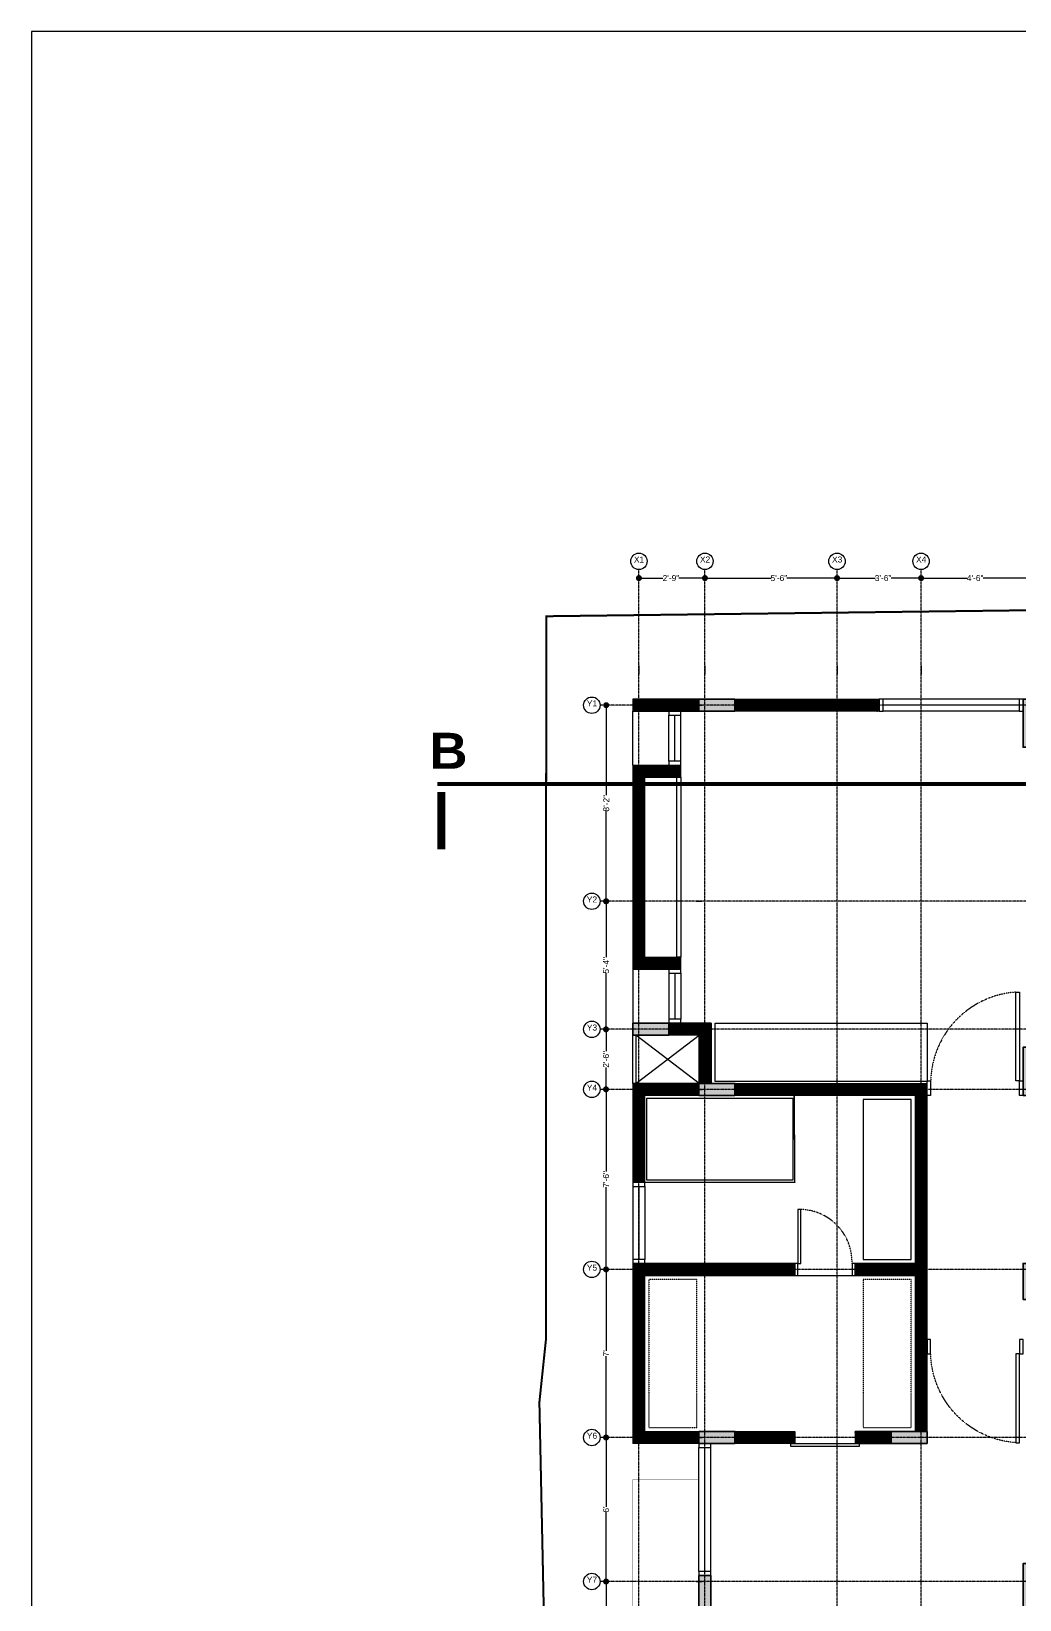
# Model space of a CAD drawing. Header units: inches. Extents: x -8790 to -5834, y -1746 to 1584.
# Drawn here: x -8790 to -8296, y 801 to 1584 of the extents above; entities that cross this region are included whole.
import ezdxf

# ---------------------------------------------------------------- set-up
doc = ezdxf.new("R2010")
doc.units = ezdxf.units.IN
doc.header["$MEASUREMENT"] = 0
doc.header["$PDMODE"] = 34
for name, pattern in [('CENTERX2', [4, 2.5, -0.5, 0.5, -0.5]), ('DASHED2', [0.375, 0.25, -0.125]), ('Z-1000$0$ACAD_ISO04W100', [30, 24, -3, 0, -3]), ('Z-1001$0$CENTERX2', [4, 2.5, -0.5, 0.5, -0.5])]:
    doc.linetypes.add(name, pattern=pattern)
for name, color, linetype in [('A-TXT-MISC', 11, 'Continuous'), ('P-HATCH', 251, 'Continuous'), ('P-RCC5-SLAB', 12, 'Continuous'), ('P-XREF', 7, 'Continuous'), ('Z-1000$0$P-STAIRS', 13, 'Continuous'), ('Z-1000$0$Z-OPTIMISED BOUNDARY', 1, 'Z-1000$0$ACAD_ISO04W100'), ('Z-1001$0$A-MISC', 9, 'Continuous'), ('Z-1001$0$B-RCC-COLUMN', 12, 'Continuous'), ('Z-1001$0$Z-CLINE', 34, 'Z-1001$0$CENTERX2'), ('Z-1001$0$Z-CLINE-DIM', 47, 'Continuous'), ('Z-1001$0$Z-CLINE-DIM @ 48', 47, 'Continuous'), ('Z-1001$0$Z-CLINE-TXT', 3, 'Continuous')]:
    doc.layers.add(name, color=color, linetype=linetype)
doc.layers.add('Z-1001$0$B-MASONRYFILL', color=7, linetype='Continuous', true_color=0x969696)
doc.styles.get("Standard").update_dxf_attribs({"font": 'GOTHIC.TTF'})
doc.styles.add('Z-1001$0$Annotative', font='arial.ttf')
doc.styles.add('Z-1001$0$Standard', font='arial.ttf')
doc.dimstyles.new('Z-1001$0$P-DW', dxfattribs={"dimtxt": 0.0625, "dimasz": 0.0625, "dimexe": 1, "dimexo": 1, "dimgap": 0, "dimtad": 0, "dimdec": 3, "dimzin": 0, "dimdsep": 46, "dimlunit": 4, "dimtxsty": 'Z-1001$0$Annotative', "dimblk": 'Z-1001$0$_Dot', "dimcen": 0, "dimdle": 2, "dimclrt": 256, "dimadec": 0, "dimazin": 0, "dimtfac": 0.75, "dimtdec": 3, "dimtmove": 0, "dimatfit": 3, "dimldrblk": 'Z-1001$0$_Dot', "dimfxl": 1, "dimtolj": 1, "dimtzin": 0, "dimarcsym": 0})
pattern_1 = [(45, (-2e-13, 408.086628), (0.0168379802, 0.0617392608), [0.079375, -0.015875, 0, -0.015875])]
pattern_2 = [(45, (22, 408.086628), (0.0168379802, 0.0617392608), [0.079375, -0.015875, 0, -0.015875])]
pattern_3 = [(45, (162, 408.086628), (0.0168379802, 0.0617392608), [0.079375, -0.015875, 0, -0.015875])]
pattern_4 = [(45, (184, 408.086628), (0.0168379802, 0.0617392608), [0.079375, -0.015875, 0, -0.015875])]
pattern_5 = [(45, (7e-13, 0.086628), (0.0168379802, 0.0617392608), [0.079375, -0.015875, 0, -0.015875])]
pattern_6 = [(45, (22, 0.086628), (0.0168379802, 0.0617392608), [0.079375, -0.015875, 0, -0.015875])]
pattern_7 = [(45, (162, 0.086628), (0.0168379802, 0.0617392608), [0.079375, -0.015875, 0, -0.015875])]
pattern_8 = [(45, (184, 0.086628), (0.0168379802, 0.0617392608), [0.079375, -0.015875, 0, -0.015875])]
pattern_9 = [(45, (-2e-13, -0.913372), (0.0168379802, 0.0617392608), [0.079375, -0.015875, 0, -0.015875])]
pattern_10 = [(45, (-8549.88956, 428.51756), (-0.26516504, 0.26516504), []), (45, (-8549.7128, 428.51756), (-0.26516504, 0.26516504), [])]

# ---------------------------------------------------------------- blocks, each defined once
blk = doc.blocks.new('Z-1000')
at = {"layer": 'Z-1000$0$P-STAIRS'}
blk.add_lwpolyline([(1005.41, 124.1), (2423.14, 124.1), (2423.14, 1438.87), (1005.41, 1438.87)], close=True, dxfattribs=at)
at = {"layer": 'Z-1000$0$Z-OPTIMISED BOUNDARY', "color": 1, "lineweight": -3, "ltscale": 0.01, "true_color": 0xef0b0b, "const_width": 1}
blk.add_lwpolyline([(1262.66, 1146.54), (1262.61, 785.71), (1259.26, 753.69), (1261.69, 638.61), (1245.21, 283.04), (1903.98, 283.04), (1896.72, 1002.04), (2138.66, 1003.89), (2140.6, 1157.45), (1262.66, 1146.54)], dxfattribs=at)
blk = doc.blocks.new('Z-1001$0$_Dot')
at = {"color": 0, "linetype": 'ByBlock', "lineweight": -2}
blk.add_line((-0.5, 0), (-1, 0), dxfattribs=at)
at = {"color": 0, "linetype": 'ByBlock', "const_width": 0.5}
blk.add_lwpolyline([(-0.25, 0, 1), (0.25, 0, 1)], format="xyb", close=True, dxfattribs=at)
blk = doc.blocks.new('*D40')
at = {"layer": 'Defpoints', "color": 0, "lineweight": -3, "transparency": 16777216}
for p in [(1101.43, 1169.91), (1155.43, 1169.91), (1155.43, 1165.61)]:
    blk.add_point(p, dxfattribs=at)
at = {"layer": 'Z-1001$0$Z-CLINE-DIM', "color": 0, "lineweight": -2, "transparency": 16777216}
for p, q in [((1104.43, 1165.61), (1124.38, 1165.61)), ((1152.43, 1165.61), (1132.47, 1165.61)), ((1101.43, 1121.91), (1101.43, 1117.61)), ((1155.43, 1121.91), (1155.43, 1117.61))]:
    blk.add_line(p, q, dxfattribs=at)
at = {"layer": 'Z-1001$0$Z-CLINE-DIM', "color": 0, "lineweight": -2, "transparency": 16777216, "xscale": 3, "yscale": 3, "zscale": 3, "rotation": 180}
blk.add_blockref('Z-1001$0$_Dot', (1101.43, 1165.61), dxfattribs=at)
at = {"layer": 'Z-1001$0$Z-CLINE-DIM', "color": 0, "lineweight": -2, "transparency": 16777216, "xscale": 3, "yscale": 3, "zscale": 3}
blk.add_blockref('Z-1001$0$_Dot', (1155.43, 1165.61), dxfattribs=at)
at = {"layer": 'Z-1001$0$Z-CLINE-DIM', "transparency": 16777216, "insert": (1128.43, 1165.61), "char_height": 3, "attachment_point": 5, "style": 'Z-1001$0$Annotative'}
blk.add_mtext('\\A1;4\'-6"', dxfattribs=at)
blk = doc.blocks.new('*D41')
at = {"layer": 'Defpoints', "color": 0, "lineweight": -3, "transparency": 16777216}
for p in [(993.43, 1169.91), (1059.43, 1169.91), (1059.43, 1165.61)]:
    blk.add_point(p, dxfattribs=at)
at = {"layer": 'Z-1001$0$Z-CLINE-DIM', "color": 0, "lineweight": -2, "transparency": 16777216}
for p, q in [((996.43, 1165.61), (1026.39, 1165.61)), ((1056.43, 1165.61), (1034.36, 1165.61)), ((993.43, 1121.91), (993.43, 1117.61)), ((1059.43, 1121.91), (1059.43, 1117.61))]:
    blk.add_line(p, q, dxfattribs=at)
at = {"layer": 'Z-1001$0$Z-CLINE-DIM', "color": 0, "lineweight": -2, "transparency": 16777216, "xscale": 3, "yscale": 3, "zscale": 3, "rotation": 180}
blk.add_blockref('Z-1001$0$_Dot', (993.43, 1165.61), dxfattribs=at)
at = {"layer": 'Z-1001$0$Z-CLINE-DIM', "color": 0, "lineweight": -2, "transparency": 16777216, "xscale": 3, "yscale": 3, "zscale": 3}
blk.add_blockref('Z-1001$0$_Dot', (1059.43, 1165.61), dxfattribs=at)
at = {"layer": 'Z-1001$0$Z-CLINE-DIM', "transparency": 16777216, "insert": (1030.38, 1165.61), "char_height": 3, "attachment_point": 5, "style": 'Z-1001$0$Annotative'}
blk.add_mtext('\\A1;5\'-6"', dxfattribs=at)
blk = doc.blocks.new('*D42')
at = {"layer": 'Defpoints', "color": 0, "lineweight": -3, "transparency": 16777216}
for p in [(960.43, 1169.91), (993.43, 1169.91), (993.43, 1165.61)]:
    blk.add_point(p, dxfattribs=at)
at = {"layer": 'Z-1001$0$Z-CLINE-DIM', "color": 0, "lineweight": -2, "transparency": 16777216}
for p, q in [((963.43, 1165.61), (972.41, 1165.61)), ((990.43, 1165.61), (980.43, 1165.61)), ((960.43, 1121.91), (960.43, 1117.61)), ((993.43, 1121.91), (993.43, 1117.61))]:
    blk.add_line(p, q, dxfattribs=at)
at = {"layer": 'Z-1001$0$Z-CLINE-DIM', "color": 0, "lineweight": -2, "transparency": 16777216, "xscale": 3, "yscale": 3, "zscale": 3, "rotation": 180}
blk.add_blockref('Z-1001$0$_Dot', (960.43, 1165.61), dxfattribs=at)
at = {"layer": 'Z-1001$0$Z-CLINE-DIM', "color": 0, "lineweight": -2, "transparency": 16777216, "xscale": 3, "yscale": 3, "zscale": 3}
blk.add_blockref('Z-1001$0$_Dot', (993.43, 1165.61), dxfattribs=at)
at = {"layer": 'Z-1001$0$Z-CLINE-DIM', "transparency": 16777216, "insert": (976.42, 1165.61), "char_height": 3, "attachment_point": 5, "style": 'Z-1001$0$Annotative'}
blk.add_mtext('\\A1;2\'-9"', dxfattribs=at)
blk = doc.blocks.new('*D45')
at = {"layer": 'Defpoints', "color": 0, "lineweight": -3, "transparency": 16777216}
for p in [(941, 1102.08), (941, 1004.08), (944.09, 1004.08)]:
    blk.add_point(p, dxfattribs=at)
at = {"layer": 'Z-1001$0$Z-CLINE-DIM', "color": 0, "lineweight": -2, "transparency": 16777216}
for p, q in [((944.09, 1099.08), (944.09, 1057.07)), ((989, 1102.08), (992.09, 1102.08)), ((944.09, 1007.08), (944.09, 1049.09)), ((989, 1004.08), (992.09, 1004.08))]:
    blk.add_line(p, q, dxfattribs=at)
at = {"layer": 'Z-1001$0$Z-CLINE-DIM', "color": 0, "lineweight": -2, "transparency": 16777216, "xscale": 3, "yscale": 3, "zscale": 3}
for p, rotation in [((944.09, 1102.08), 90), ((944.09, 1004.08), 270)]:
    blk.add_blockref('Z-1001$0$_Dot', p, dxfattribs=dict(at, rotation=rotation))
at = {"layer": 'Z-1001$0$Z-CLINE-DIM', "transparency": 16777216, "insert": (944.09, 1053.08), "char_height": 3, "attachment_point": 5, "rotation": 90, "style": 'Z-1001$0$Annotative'}
blk.add_mtext('\\A1;8\'-2"', dxfattribs=at)
blk = doc.blocks.new('*D46')
at = {"layer": 'Defpoints', "color": 0, "lineweight": -3, "transparency": 16777216}
for p in [(941, 1004.08), (941, 940.08), (944, 940.08)]:
    blk.add_point(p, dxfattribs=at)
at = {"layer": 'Z-1001$0$Z-CLINE-DIM', "color": 0, "lineweight": -2, "transparency": 16777216}
for p, q in [((989, 1004.08), (992, 1004.08)), ((944, 1001.08), (944, 976.07)), ((944, 943.08), (944, 968.1)), ((989, 940.08), (992, 940.08))]:
    blk.add_line(p, q, dxfattribs=at)
at = {"layer": 'Z-1001$0$Z-CLINE-DIM', "color": 0, "lineweight": -2, "transparency": 16777216, "xscale": 3, "yscale": 3, "zscale": 3}
for p, rotation in [((944, 1004.08), 90), ((944, 940.08), 270)]:
    blk.add_blockref('Z-1001$0$_Dot', p, dxfattribs=dict(at, rotation=rotation))
at = {"layer": 'Z-1001$0$Z-CLINE-DIM', "transparency": 16777216, "insert": (944, 972.08), "char_height": 3, "attachment_point": 5, "rotation": 90, "style": 'Z-1001$0$Annotative'}
blk.add_mtext('\\A1;5\'-4"', dxfattribs=at)
blk = doc.blocks.new('*D47')
at = {"layer": 'Defpoints', "color": 0, "lineweight": -3, "transparency": 16777216}
for p in [(940.99, 940.08), (941, 910.08), (943.99, 910.08)]:
    blk.add_point(p, dxfattribs=at)
at = {"layer": 'Z-1001$0$Z-CLINE-DIM', "color": 0, "lineweight": -2, "transparency": 16777216}
for p, q in [((943.99, 937.08), (943.99, 929.09)), ((988.99, 940.08), (991.99, 940.08)), ((943.99, 913.08), (943.99, 921.07)), ((989, 910.08), (991.99, 910.08))]:
    blk.add_line(p, q, dxfattribs=at)
at = {"layer": 'Z-1001$0$Z-CLINE-DIM', "color": 0, "lineweight": -2, "transparency": 16777216, "xscale": 3, "yscale": 3, "zscale": 3}
for p, rotation in [((943.99, 940.08), 90), ((943.99, 910.08), 270)]:
    blk.add_blockref('Z-1001$0$_Dot', p, dxfattribs=dict(at, rotation=rotation))
at = {"layer": 'Z-1001$0$Z-CLINE-DIM', "transparency": 16777216, "insert": (943.99, 925.08), "char_height": 3, "attachment_point": 5, "rotation": 90, "style": 'Z-1001$0$Annotative'}
blk.add_mtext('\\A1;2\'-6"', dxfattribs=at)
blk = doc.blocks.new('*D48')
at = {"layer": 'Defpoints', "color": 0, "lineweight": -3, "transparency": 16777216}
for p in [(941, 910.08), (941, 820.08), (944, 820.08)]:
    blk.add_point(p, dxfattribs=at)
at = {"layer": 'Z-1001$0$Z-CLINE-DIM', "color": 0, "lineweight": -2, "transparency": 16777216}
for p, q in [((989, 910.08), (992, 910.08)), ((944, 907.08), (944, 869.06)), ((944, 823.08), (944, 861.11)), ((989, 820.08), (992, 820.08))]:
    blk.add_line(p, q, dxfattribs=at)
at = {"layer": 'Z-1001$0$Z-CLINE-DIM', "color": 0, "lineweight": -2, "transparency": 16777216, "xscale": 3, "yscale": 3, "zscale": 3}
for p, rotation in [((944, 910.08), 90), ((944, 820.08), 270)]:
    blk.add_blockref('Z-1001$0$_Dot', p, dxfattribs=dict(at, rotation=rotation))
at = {"layer": 'Z-1001$0$Z-CLINE-DIM', "transparency": 16777216, "insert": (944, 865.08), "char_height": 3, "attachment_point": 5, "rotation": 90, "style": 'Z-1001$0$Annotative'}
blk.add_mtext('\\A1;7\'-6"', dxfattribs=at)
blk = doc.blocks.new('*D49')
at = {"layer": 'Defpoints', "color": 0, "lineweight": -3, "transparency": 16777216}
for p in [(941, 820.08), (941, 736.08), (944, 736.08)]:
    blk.add_point(p, dxfattribs=at)
at = {"layer": 'Z-1001$0$Z-CLINE-DIM', "color": 0, "lineweight": -2, "transparency": 16777216}
for p, q in [((944, 817.08), (944, 779.45)), ((989, 820.08), (992, 820.08)), ((944, 739.08), (944, 776.71)), ((989, 736.08), (992, 736.08))]:
    blk.add_line(p, q, dxfattribs=at)
at = {"layer": 'Z-1001$0$Z-CLINE-DIM', "color": 0, "lineweight": -2, "transparency": 16777216, "xscale": 3, "yscale": 3, "zscale": 3}
for p, rotation in [((944, 820.08), 90), ((944, 736.08), 270)]:
    blk.add_blockref('Z-1001$0$_Dot', p, dxfattribs=dict(at, rotation=rotation))
at = {"layer": 'Z-1001$0$Z-CLINE-DIM', "transparency": 16777216, "insert": (944, 778.08), "char_height": 3, "attachment_point": 5, "rotation": 90, "style": 'Z-1001$0$Annotative'}
blk.add_mtext("\\A1;7'", dxfattribs=at)
blk = doc.blocks.new('Z-1001$0$columns')
at = {"layer": 'Z-1001$0$A-MISC', "true_color": 0x794715}
h = blk.add_hatch(dxfattribs=at)
h.set_pattern_fill('ANSI36', color=36, scale=0.01)
h.set_pattern_definition(pattern_1)
h.paths.add_polyline_path([(645.59, 793.07), (645.59, 799.07), (635.59, 799.07), (635.59, 793.07), (636.09, 793.07), (636.09, 798.57), (645.09, 798.57), (645.09, 793.07)])
h = blk.add_hatch(dxfattribs=at)
h.set_pattern_fill('ANSI36', color=36, scale=0.01)
h.set_pattern_definition(pattern_2)
h.paths.add_polyline_path([(667.59, 793.07), (667.59, 799.07), (657.59, 799.07), (657.59, 793.07), (658.09, 793.07), (658.09, 798.57), (667.09, 798.57), (667.09, 793.07)])
h = blk.add_hatch(dxfattribs=at)
h.set_pattern_fill('ANSI36', color=36, scale=0.01)
h.set_pattern_definition(pattern_3)
h.paths.add_polyline_path([(807.59, 793.07), (807.59, 799.07), (797.59, 799.07), (797.59, 793.07), (798.09, 793.07), (798.09, 798.57), (807.09, 798.57), (807.09, 793.07)])
h = blk.add_hatch(dxfattribs=at)
h.set_pattern_fill('ANSI36', color=36, scale=0.01)
h.set_pattern_definition(pattern_4)
h.paths.add_polyline_path([(829.59, 793.07), (829.59, 799.07), (819.59, 799.07), (819.59, 793.07), (820.09, 793.07), (820.09, 798.57), (829.09, 798.57), (829.09, 793.07)])
h = blk.add_hatch(dxfattribs=at)
h.set_pattern_fill('ANSI36', color=36, scale=0.01)
h.set_pattern_definition(pattern_1)
h.paths.add_polyline_path([(645.59, 789.07), (645.59, 783.07), (635.59, 783.07), (635.59, 789.07), (636.09, 789.07), (636.09, 783.57), (645.09, 783.57), (645.09, 789.07)])
h = blk.add_hatch(dxfattribs=at)
h.set_pattern_fill('ANSI36', color=36, scale=0.01)
h.set_pattern_definition(pattern_2)
h.paths.add_polyline_path([(667.59, 789.07), (667.59, 783.07), (657.59, 783.07), (657.59, 789.07), (658.09, 789.07), (658.09, 783.57), (667.09, 783.57), (667.09, 789.07)])
h = blk.add_hatch(dxfattribs=at)
h.set_pattern_fill('ANSI36', color=36, scale=0.01)
h.set_pattern_definition(pattern_3)
h.paths.add_polyline_path([(807.59, 789.07), (807.59, 783.07), (797.59, 783.07), (797.59, 789.07), (798.09, 789.07), (798.09, 783.57), (807.09, 783.57), (807.09, 789.07)])
h = blk.add_hatch(dxfattribs=at)
h.set_pattern_fill('ANSI36', color=36, scale=0.01)
h.set_pattern_definition(pattern_4)
h.paths.add_polyline_path([(829.59, 789.07), (829.59, 783.07), (819.59, 783.07), (819.59, 789.07), (820.09, 789.07), (820.09, 783.57), (829.09, 783.57), (829.09, 789.07)])
h = blk.add_hatch(dxfattribs=at)
h.set_pattern_fill('ANSI36', color=36, scale=0.01)
h.set_pattern_definition(pattern_5)
h.paths.add_polyline_path([(645.59, 385.07), (645.59, 391.07), (635.59, 391.07), (635.59, 385.07), (636.09, 385.07), (636.09, 390.57), (645.09, 390.57), (645.09, 385.07)])
h = blk.add_hatch(dxfattribs=at)
h.set_pattern_fill('ANSI36', color=36, scale=0.01)
h.set_pattern_definition(pattern_6)
h.paths.add_polyline_path([(667.59, 385.07), (667.59, 391.07), (657.59, 391.07), (657.59, 385.07), (658.09, 385.07), (658.09, 390.57), (667.09, 390.57), (667.09, 385.07)])
h = blk.add_hatch(dxfattribs=at)
h.set_pattern_fill('ANSI36', color=36, scale=0.01)
h.set_pattern_definition(pattern_7)
h.paths.add_polyline_path([(807.59, 385.07), (807.59, 391.07), (797.59, 391.07), (797.59, 385.07), (798.09, 385.07), (798.09, 390.57), (807.09, 390.57), (807.09, 385.07)])
h = blk.add_hatch(dxfattribs=at)
h.set_pattern_fill('ANSI36', color=36, scale=0.01)
h.set_pattern_definition(pattern_8)
h.paths.add_polyline_path([(829.59, 385.07), (829.59, 391.07), (819.59, 391.07), (819.59, 385.07), (820.09, 385.07), (820.09, 390.57), (829.09, 390.57), (829.09, 385.07)])
h = blk.add_hatch(dxfattribs=at)
h.set_pattern_fill('ANSI36', color=36, scale=0.01)
h.set_pattern_definition(pattern_5)
h.paths.add_polyline_path([(645.59, 381.07), (645.59, 375.07), (635.59, 375.07), (635.59, 381.07), (636.09, 381.07), (636.09, 375.57), (645.09, 375.57), (645.09, 381.07)])
h = blk.add_hatch(dxfattribs=at)
h.set_pattern_fill('ANSI36', color=36, scale=0.01)
h.set_pattern_definition(pattern_6)
h.paths.add_polyline_path([(667.59, 381.07), (667.59, 375.07), (657.59, 375.07), (657.59, 381.07), (658.09, 381.07), (658.09, 375.57), (667.09, 375.57), (667.09, 381.07)])
h = blk.add_hatch(dxfattribs=at)
h.set_pattern_fill('ANSI36', color=36, scale=0.01)
h.set_pattern_definition(pattern_7)
h.paths.add_polyline_path([(807.59, 381.07), (807.59, 375.07), (797.59, 375.07), (797.59, 381.07), (798.09, 381.07), (798.09, 375.57), (807.09, 375.57), (807.09, 381.07)])
h = blk.add_hatch(dxfattribs=at)
h.set_pattern_fill('ANSI36', color=36, scale=0.01)
h.set_pattern_definition(pattern_8)
h.paths.add_polyline_path([(829.59, 381.07), (829.59, 375.07), (819.59, 375.07), (819.59, 381.07), (820.09, 381.07), (820.09, 375.57), (829.09, 375.57), (829.09, 381.07)])
h = blk.add_hatch(dxfattribs=at)
h.set_pattern_fill('ANSI36', color=36, scale=0.01)
h.set_pattern_definition(pattern_9)
h.paths.add_polyline_path([(645.09, 308.57), (642.09, 308.57), (642.09, 305.57), (645.09, 305.57)], flags=16)
h.paths.add_polyline_path([(645.59, 309.07), (641.59, 309.07), (641.59, 305.07), (645.59, 305.07)])
h = blk.add_hatch(dxfattribs=at)
h.set_pattern_fill('ANSI36', color=36, scale=0.01)
h.set_pattern_definition(pattern_9)
h.paths.add_polyline_path([(820.09, 308.57), (823.09, 308.57), (823.09, 305.57), (820.09, 305.57)], flags=16)
h.paths.add_polyline_path([(819.59, 309.07), (823.59, 309.07), (823.59, 305.07), (819.59, 305.07)])
at = {"layer": 'Z-1001$0$B-MASONRYFILL', "ltscale": 2}
h = blk.add_hatch(color=8, dxfattribs=at)
h.dxf.hatch_style = 1
h.paths.add_polyline_path([(333.59, 981.07), (333.59, 975.07), (351.59, 975.07), (351.59, 981.07)])
h = blk.add_hatch(color=8, dxfattribs=at)
h.dxf.hatch_style = 1
h.paths.add_polyline_path([(495.59, 957.07), (501.59, 957.07), (501.59, 981.07), (495.59, 981.07)])
h = blk.add_hatch(color=8, dxfattribs=at)
h.dxf.hatch_style = 1
h.paths.add_polyline_path([(639.59, 963.07), (645.59, 963.07), (645.59, 981.07), (639.59, 981.07)])
h = blk.add_hatch(color=8, dxfattribs=at)
h.dxf.hatch_style = 1
h.paths.add_polyline_path([(657.59, 981.07), (657.59, 975.07), (675.59, 975.07), (675.59, 981.07)])
h = blk.add_hatch(color=8, dxfattribs=at)
h.dxf.hatch_style = 1
h.paths.add_polyline_path([(819.59, 981.07), (819.59, 975.07), (843.59, 975.07), (843.59, 981.07)])
h = blk.add_hatch(color=8, dxfattribs=at)
h.dxf.hatch_style = 1
h.paths.add_polyline_path([(819.59, 883.07), (819.59, 877.07), (843.59, 877.07), (843.59, 883.07)])
h = blk.add_hatch(color=8, dxfattribs=at)
h.dxf.hatch_style = 1
h.paths.add_polyline_path([(300.59, 819.07), (300.59, 813.07), (318.59, 813.07), (318.59, 819.07)])
h = blk.add_hatch(color=8, dxfattribs=at)
h.dxf.hatch_style = 1
h.paths.add_polyline_path([(495.59, 783.07), (501.59, 783.07), (501.59, 807.07), (495.59, 807.07)])
h = blk.add_hatch(color=8, dxfattribs=at)
h.dxf.hatch_style = 1
h.paths.add_polyline_path([(333.59, 789.07), (333.59, 783.07), (351.59, 783.07), (351.59, 789.07)])
h = blk.add_hatch(color=8, dxfattribs=at)
h.dxf.hatch_style = 1
h.paths.add_polyline_path([(495.59, 681.07), (501.59, 681.07), (501.59, 699.07), (495.59, 699.07)])
h = blk.add_hatch(color=8, dxfattribs=at)
h.dxf.hatch_style = 1
h.paths.add_polyline_path([(333.59, 615.07), (333.59, 609.07), (351.59, 609.07), (351.59, 615.07)])
h = blk.add_hatch(color=8, dxfattribs=at)
h.dxf.hatch_style = 1
h.paths.add_polyline_path([(447.59, 609.07), (447.59, 615.07), (429.59, 615.07), (429.59, 609.07)])
h = blk.add_hatch(color=8, dxfattribs=at)
h.dxf.hatch_style = 1
h.paths.add_polyline_path([(495.59, 525.07), (501.59, 525.07), (501.59, 549.07), (495.59, 549.07)])
h = blk.add_hatch(color=8, dxfattribs=at)
h.dxf.hatch_style = 1
h.paths.add_polyline_path([(333.59, 525.07), (339.59, 525.07), (339.59, 543.07), (333.59, 543.07)])
h = blk.add_hatch(color=8, dxfattribs=at)
h.dxf.hatch_style = 1
h.paths.add_polyline_path([(333.59, 423.07), (339.59, 423.07), (339.59, 441.07), (333.59, 441.07)])
h = blk.add_hatch(color=8, dxfattribs=at)
h.dxf.hatch_style = 1
h.paths.add_polyline_path([(495.59, 375.07), (501.59, 375.07), (501.59, 399.07), (495.59, 399.07)])
h = blk.add_hatch(color=8, dxfattribs=at)
h.dxf.hatch_style = 1
h.paths.add_polyline_path([(399.59, 381.07), (399.59, 375.07), (423.59, 375.07), (423.59, 381.07)])
at = {"layer": 'Z-1001$0$A-MISC', "color": 36, "true_color": 0x794715}
for points in [[(645.59, 793.07), (645.59, 799.07), (635.59, 799.07), (635.59, 793.07), (636.09, 793.07), (636.09, 798.57), (645.09, 798.57), (645.09, 793.07)], [(637.09, 783.57), (645.09, 798.57), (644.09, 798.57), (636.09, 783.57)], [(667.59, 793.07), (667.59, 799.07), (657.59, 799.07), (657.59, 793.07), (658.09, 793.07), (658.09, 798.57), (667.09, 798.57), (667.09, 793.07)], [(659.09, 783.57), (667.09, 798.57), (666.09, 798.57), (658.09, 783.57)], [(807.59, 793.07), (807.59, 799.07), (797.59, 799.07), (797.59, 793.07), (798.09, 793.07), (798.09, 798.57), (807.09, 798.57), (807.09, 793.07)], [(799.09, 783.57), (807.09, 798.57), (806.09, 798.57), (798.09, 783.57)], [(829.59, 793.07), (829.59, 799.07), (819.59, 799.07), (819.59, 793.07), (820.09, 793.07), (820.09, 798.57), (829.09, 798.57), (829.09, 793.07)], [(821.09, 783.57), (829.09, 798.57), (828.09, 798.57), (820.09, 783.57)], [(645.59, 789.07), (645.59, 783.07), (635.59, 783.07), (635.59, 789.07), (636.09, 789.07), (636.09, 783.57), (645.09, 783.57), (645.09, 789.07)], [(667.59, 789.07), (667.59, 783.07), (657.59, 783.07), (657.59, 789.07), (658.09, 789.07), (658.09, 783.57), (667.09, 783.57), (667.09, 789.07)], [(807.59, 789.07), (807.59, 783.07), (797.59, 783.07), (797.59, 789.07), (798.09, 789.07), (798.09, 783.57), (807.09, 783.57), (807.09, 789.07)], [(829.59, 789.07), (829.59, 783.07), (819.59, 783.07), (819.59, 789.07), (820.09, 789.07), (820.09, 783.57), (829.09, 783.57), (829.09, 789.07)], [(645.59, 385.07), (645.59, 391.07), (635.59, 391.07), (635.59, 385.07), (636.09, 385.07), (636.09, 390.57), (645.09, 390.57), (645.09, 385.07)], [(637.09, 375.57), (645.09, 390.57), (644.09, 390.57), (636.09, 375.57)], [(667.59, 385.07), (667.59, 391.07), (657.59, 391.07), (657.59, 385.07), (658.09, 385.07), (658.09, 390.57), (667.09, 390.57), (667.09, 385.07)], [(659.09, 375.57), (667.09, 390.57), (666.09, 390.57), (658.09, 375.57)], [(807.59, 385.07), (807.59, 391.07), (797.59, 391.07), (797.59, 385.07), (798.09, 385.07), (798.09, 390.57), (807.09, 390.57), (807.09, 385.07)], [(799.09, 375.57), (807.09, 390.57), (806.09, 390.57), (798.09, 375.57)], [(829.59, 385.07), (829.59, 391.07), (819.59, 391.07), (819.59, 385.07), (820.09, 385.07), (820.09, 390.57), (829.09, 390.57), (829.09, 385.07)], [(821.09, 375.57), (829.09, 390.57), (828.09, 390.57), (820.09, 375.57)], [(645.59, 381.07), (645.59, 375.07), (635.59, 375.07), (635.59, 381.07), (636.09, 381.07), (636.09, 375.57), (645.09, 375.57), (645.09, 381.07)], [(667.59, 381.07), (667.59, 375.07), (657.59, 375.07), (657.59, 381.07), (658.09, 381.07), (658.09, 375.57), (667.09, 375.57), (667.09, 381.07)], [(807.59, 381.07), (807.59, 375.07), (797.59, 375.07), (797.59, 381.07), (798.09, 381.07), (798.09, 375.57), (807.09, 375.57), (807.09, 381.07)], [(829.59, 381.07), (829.59, 375.07), (819.59, 375.07), (819.59, 381.07), (820.09, 381.07), (820.09, 375.57), (829.09, 375.57), (829.09, 381.07)], [(645.59, 309.07), (641.59, 309.07), (641.59, 305.07), (645.59, 305.07)], [(645.09, 308.57), (642.09, 308.57), (642.09, 305.57), (645.09, 305.57)], [(819.59, 309.07), (823.59, 309.07), (823.59, 305.07), (819.59, 305.07)], [(820.09, 308.57), (823.09, 308.57), (823.09, 305.57), (820.09, 305.57)]]:
    blk.add_lwpolyline(points, close=True, dxfattribs=at)
for points in [[(640.09, 791.07), (636.09, 798.57), (637.09, 798.57), (640.59, 792.01)], [(662.09, 791.07), (658.09, 798.57), (659.09, 798.57), (662.59, 792.01)], [(802.09, 791.07), (798.09, 798.57), (799.09, 798.57), (802.59, 792.01)], [(824.09, 791.07), (820.09, 798.57), (821.09, 798.57), (824.59, 792.01)], [(641.09, 791.07), (645.09, 783.57), (644.09, 783.57), (640.59, 790.13)], [(663.09, 791.07), (667.09, 783.57), (666.09, 783.57), (662.59, 790.13)], [(803.09, 791.07), (807.09, 783.57), (806.09, 783.57), (802.59, 790.13)], [(825.09, 791.07), (829.09, 783.57), (828.09, 783.57), (824.59, 790.13)], [(640.09, 383.07), (636.09, 390.57), (637.09, 390.57), (640.59, 384.01)], [(662.09, 383.07), (658.09, 390.57), (659.09, 390.57), (662.59, 384.01)], [(802.09, 383.07), (798.09, 390.57), (799.09, 390.57), (802.59, 384.01)], [(824.09, 383.07), (820.09, 390.57), (821.09, 390.57), (824.59, 384.01)], [(641.09, 383.07), (645.09, 375.57), (644.09, 375.57), (640.59, 382.13)], [(663.09, 383.07), (667.09, 375.57), (666.09, 375.57), (662.59, 382.13)], [(803.09, 383.07), (807.09, 375.57), (806.09, 375.57), (802.59, 382.13)], [(825.09, 383.07), (829.09, 375.57), (828.09, 375.57), (824.59, 382.13)]]:
    blk.add_lwpolyline(points, dxfattribs=at)
at = {"layer": 'Z-1001$0$B-RCC-COLUMN', "lineweight": 35, "ltscale": 2}
for points in [[(351.59, 975.07), (351.59, 981.07), (333.59, 981.07), (333.59, 975.07)], [(501.59, 981.07), (495.59, 981.07), (495.59, 957.07), (501.59, 957.07)], [(645.59, 981.07), (639.59, 981.07), (639.59, 963.07), (645.59, 963.07)], [(675.59, 975.07), (675.59, 981.07), (657.59, 981.07), (657.59, 975.07)], [(843.59, 975.07), (843.59, 981.07), (819.59, 981.07), (819.59, 975.07)], [(843.59, 877.07), (843.59, 883.07), (819.59, 883.07), (819.59, 877.07)], [(318.59, 813.07), (318.59, 819.07), (300.59, 819.07), (300.59, 813.07)], [(501.59, 807.07), (495.59, 807.07), (495.59, 783.07), (501.59, 783.07)], [(351.59, 783.07), (351.59, 789.07), (333.59, 789.07), (333.59, 783.07)], [(501.59, 699.07), (495.59, 699.07), (495.59, 681.07), (501.59, 681.07)], [(351.59, 609.07), (351.59, 615.07), (333.59, 615.07), (333.59, 609.07)], [(429.59, 615.07), (429.59, 609.07), (447.59, 609.07), (447.59, 615.07)], [(501.59, 549.07), (495.59, 549.07), (495.59, 525.07), (501.59, 525.07)], [(339.59, 543.07), (333.59, 543.07), (333.59, 525.07), (339.59, 525.07)], [(339.59, 441.07), (333.59, 441.07), (333.59, 423.07), (339.59, 423.07)], [(501.59, 399.07), (495.59, 399.07), (495.59, 375.07), (501.59, 375.07)], [(423.59, 375.07), (423.59, 381.07), (399.59, 381.07), (399.59, 375.07)]]:
    blk.add_lwpolyline(points, close=True, dxfattribs=at)
blk = doc.blocks.new('*D51')
at = {"layer": 'Defpoints', "color": 0, "lineweight": -3, "transparency": 16777216}
for p in [(941, 736.08), (941, 664.08), (944, 664.08)]:
    blk.add_point(p, dxfattribs=at)
at = {"layer": 'Z-1001$0$Z-CLINE-DIM', "color": 0, "lineweight": -2, "transparency": 16777216}
for p, q in [((944, 733.08), (944, 701.47)), ((989, 736.08), (992, 736.08)), ((944, 667.08), (944, 698.69)), ((989, 664.08), (992, 664.08))]:
    blk.add_line(p, q, dxfattribs=at)
at = {"layer": 'Z-1001$0$Z-CLINE-DIM', "color": 0, "lineweight": -2, "transparency": 16777216, "xscale": 3, "yscale": 3, "zscale": 3}
for p, rotation in [((944, 736.08), 90), ((944, 664.08), 270)]:
    blk.add_blockref('Z-1001$0$_Dot', p, dxfattribs=dict(at, rotation=rotation))
at = {"layer": 'Z-1001$0$Z-CLINE-DIM', "transparency": 16777216, "insert": (944, 700.08), "char_height": 3, "attachment_point": 5, "rotation": 90, "style": 'Z-1001$0$Annotative'}
blk.add_mtext("\\A1;6'", dxfattribs=at)
blk = doc.blocks.new('*D52')
at = {"layer": 'Defpoints', "color": 0, "lineweight": -3, "transparency": 16777216}
for p in [(941, 664.08), (941, 556.08), (944, 556.08)]:
    blk.add_point(p, dxfattribs=at)
at = {"layer": 'Z-1001$0$Z-CLINE-DIM', "color": 0, "lineweight": -2, "transparency": 16777216}
for p, q in [((944, 661.08), (944, 611.46)), ((989, 664.08), (992, 664.08)), ((944, 559.08), (944, 608.7)), ((989, 556.08), (992, 556.08))]:
    blk.add_line(p, q, dxfattribs=at)
at = {"layer": 'Z-1001$0$Z-CLINE-DIM', "color": 0, "lineweight": -2, "transparency": 16777216, "xscale": 3, "yscale": 3, "zscale": 3}
for p, rotation in [((944, 664.08), 90), ((944, 556.08), 270)]:
    blk.add_blockref('Z-1001$0$_Dot', p, dxfattribs=dict(at, rotation=rotation))
at = {"layer": 'Z-1001$0$Z-CLINE-DIM', "transparency": 16777216, "insert": (944, 610.08), "char_height": 3, "attachment_point": 5, "rotation": 90, "style": 'Z-1001$0$Annotative'}
blk.add_mtext("\\A1;9'", dxfattribs=at)
blk = doc.blocks.new('*D54')
at = {"layer": 'Defpoints', "color": 0, "lineweight": -3, "transparency": 16777216}
for p in [(1059.43, 1169.91), (1101.43, 1169.91), (1101.43, 1165.61)]:
    blk.add_point(p, dxfattribs=at)
at = {"layer": 'Z-1001$0$Z-CLINE-DIM', "color": 0, "lineweight": -2, "transparency": 16777216}
for p, q in [((1062.43, 1165.61), (1078.45, 1165.61)), ((1098.43, 1165.61), (1086.42, 1165.61)), ((1059.43, 1121.91), (1059.43, 1117.61)), ((1101.43, 1121.91), (1101.43, 1117.61))]:
    blk.add_line(p, q, dxfattribs=at)
at = {"layer": 'Z-1001$0$Z-CLINE-DIM', "color": 0, "lineweight": -2, "transparency": 16777216, "xscale": 3, "yscale": 3, "zscale": 3, "rotation": 180}
blk.add_blockref('Z-1001$0$_Dot', (1059.43, 1165.61), dxfattribs=at)
at = {"layer": 'Z-1001$0$Z-CLINE-DIM', "color": 0, "lineweight": -2, "transparency": 16777216, "xscale": 3, "yscale": 3, "zscale": 3}
blk.add_blockref('Z-1001$0$_Dot', (1101.43, 1165.61), dxfattribs=at)
at = {"layer": 'Z-1001$0$Z-CLINE-DIM', "transparency": 16777216, "insert": (1082.43, 1165.61), "char_height": 3, "attachment_point": 5, "style": 'Z-1001$0$Annotative'}
blk.add_mtext('\\A1;3\'-6"', dxfattribs=at)
blk = doc.blocks.new("DOOR 3'4")
for points in [[(-1903.42, 941.67), (-1903.42, 904.67), (-1904.92, 904.67), (-1904.92, 941.67)], [(-1941.92, 904.67), (-1940.42, 904.67), (-1940.42, 898.67), (-1941.92, 898.67)], [(-1903.42, 904.67), (-1901.92, 904.67), (-1901.92, 898.67), (-1903.42, 898.67)]]:
    blk.add_lwpolyline(points, close=True)
at = {"linetype": 'DASHED2', "ltscale": 0.2}
blk.add_arc((-1902.3, 903.62), 38.13, 93.9382, 178.43232, dxfattribs=at)
blk = doc.blocks.new("DOOR 2'6")
for points in [[(-1867.09, 808.67), (-1865.59, 808.67), (-1865.59, 814.67), (-1867.09, 814.67)], [(-1838.59, 781.67), (-1838.59, 808.67), (-1840.09, 808.67), (-1840.09, 781.67)], [(-1838.59, 808.67), (-1837.09, 808.67), (-1837.09, 814.67), (-1838.59, 814.67)]]:
    blk.add_lwpolyline(points, close=True)
at = {"linetype": 'DASHED2', "ltscale": 0.2}
blk.add_arc((-1839.23, 808.03), 26.37, 178.60758, 268.11926, dxfattribs=at)
blk = doc.blocks.new('A$C6D9B0E44')
at = {"layer": 'P-RCC5-SLAB', "linetype": 'CENTERX2', "ltscale": 0.1, "const_width": 2}
blk.add_lwpolyline([(1031.3, 779.64), (-36.91, 779.64)], dxfattribs=at)
at = {"layer": 'P-RCC5-SLAB', "linetype": 'CENTERX2', "const_width": 4}
blk.add_lwpolyline([(-34.92, 775.64), (-34.92, 746.98)], dxfattribs=at)
at = {"layer": 'A-TXT-MISC', "color": 2, "insert": (-21.83, 805.24), "char_height": 18, "attachment_point": 3}
blk.add_mtext_dynamic_manual_height_columns('{\\fCentury Gothic|b1|i0|c0|p34;\\W1.1;B}', width=254.767, gutter_width=1, heights=[0], dxfattribs=at)
blk = doc.blocks.new('Z-1001')
at = {"layer": 'Z-1001$0$Z-CLINE', "ltscale": 0.1}
for p, q in [((960.4269, 216.3864), (960.4269, 1169.9077)), ((993.4269, 216.3864), (993.4269, 1169.9077)), ((1059.4269, 216.3864), (1059.4269, 1169.9077)), ((1101.4269, 216.3864), (1101.4269, 1169.9077)), ((1853.1804, 1102.0826), (940.9989, 1102.0826)), ((1790.0974, 1004.0826), (940.9989, 1004.0826)), ((1853.1804, 940.0826), (940.9989, 940.0826)), ((1853.1804, 910.0826), (940.9989, 910.0826)), ((1853.1804, 820.0826), (940.9989, 820.0826)), ((1853.1804, 736.0826), (940.9989, 736.0826)), ((1853.1804, 664.0826), (940.9989, 664.0826))]:
    blk.add_line(p, q, dxfattribs=at)
at = {"layer": 'Z-1001$0$Z-CLINE-TXT'}
for centre in [(960.4269, 1174.0058), (993.4269, 1174.0058), (1059.4269, 1174.0058), (1101.4269, 1174.0058), (936.9008, 1102.0826), (936.9008, 1004.0826), (936.9008, 940.0826), (936.9008, 910.0812), (936.9008, 820.0826), (936.9008, 736.0826), (936.9008, 664.0826)]:
    blk.add_circle(centre, 4.0981, dxfattribs=at)
for name, p in [('Z-1000', (-348.5703, 0)), ('Z-1001$0$columns', (656.8354, 124.0138))]:
    blk.add_blockref(name, p)
at = {"layer": 'Z-1001$0$Z-CLINE-TXT', "char_height": 4, "attachment_point": 1, "style": 'Z-1001$0$Standard'}
for s, insert in [('{\\H0.75x;X1} ', (957.9366, 1176.3971)), ('{\\H0.75x;X2} ', (990.9366, 1176.3971)), ('{\\H0.75x;X3} ', (1056.9366, 1176.3971)), ('{\\H0.75x;X4} ', (1098.9366, 1176.3971)), ('{\\H0.75x;Y1} ', (934.4105, 1104.474)), ('{\\H0.75x;Y2} ', (934.4105, 1006.474)), ('{\\H0.75x;Y3} ', (934.4105, 942.474)), ('{\\H0.75x;Y4} ', (934.4105, 912.4725)), ('{\\H0.75x;Y5} ', (934.4105, 822.474)), ('{\\H0.75x;Y6} ', (934.4105, 738.474)), ('{\\H0.75x;Y7} ', (934.4105, 666.474))]:
    blk.add_mtext_dynamic_manual_height_columns(s, width=7.054489, gutter_width=1, heights=[0], dxfattribs=dict(at, insert=insert))
at = {"layer": 'Z-1001$0$Z-CLINE-DIM @ 48'}
for base, p1, p2, picture, middle in [((993.4269, 1165.6094), (960.4269, 1169.9077), (993.4269, 1169.9077), '*D42', (976.4184, 1165.6094)), ((1059.4269, 1165.6094), (993.4269, 1169.9077), (1059.4269, 1169.9077), '*D41', (1030.3762, 1165.6094)), ((1101.4269, 1165.6094), (1059.4269, 1169.9077), (1101.4269, 1169.9077), '*D54', (1082.4331, 1165.6094)), ((1155.4269, 1165.6094), (1101.4269, 1169.9077), (1155.4269, 1169.9077), '*D40', (1128.4269, 1165.6094))]:
    dim = blk.add_linear_dim(base=base, p1=p1, p2=p2, dimstyle='Z-1001$0$P-DW', override={"dimscale": 48, "dimtix": 0, "dimtofl": 0, "dimtmove": 0, "dimatfit": 3}, dxfattribs=at)
    dim.commit()
    dim.dimension.update_dxf_attribs({"geometry": picture, "text_midpoint": middle, "dimtype": 128})
for base, p1, p2, picture, middle in [((944.087, 1004.0826), (940.9989, 1102.0826), (940.9989, 1004.0826), '*D45', (944.087, 1053.0826)), ((943.9989, 940.0826), (940.9989, 1004.0826), (940.9989, 940.0826), '*D46', (943.9989, 972.0826)), ((943.9944, 910.0812), (940.9944, 940.0826), (940.9989, 910.0812), '*D47', (943.9944, 925.0819)), ((943.9989, 820.0826), (940.9989, 910.0818), (940.9989, 820.0826), '*D48', (943.9989, 865.0822)), ((944.0043, 736.0826), (940.9989, 820.0826), (940.9989, 736.0826), '*D49', (944.0043, 778.0826)), ((944.0043, 664.0826), (940.9989, 736.0826), (940.9989, 664.0826), '*D51', (944.0043, 700.0826)), ((944.0043, 556.0826), (940.9989, 664.0826), (940.9989, 556.0826), '*D52', (944.0043, 610.0826))]:
    dim = blk.add_linear_dim(base=base, p1=p1, p2=p2, angle=90, dimstyle='Z-1001$0$P-DW', override={"dimscale": 48, "dimtix": 0, "dimtofl": 0, "dimtmove": 0, "dimatfit": 3}, dxfattribs=at)
    dim.commit()
    dim.dimension.update_dxf_attribs({"geometry": picture, "text_midpoint": middle})

msp = doc.modelspace()

# ---------------------------------------------------------------- hatches: boundary and pattern name
at = {"layer": 'P-HATCH', "lineweight": -3, "true_color": 0xb3b3b3, "transparency": 33554687}
h = msp.add_hatch(dxfattribs=at)
h.set_pattern_fill('ANSI32', color=253)
h.set_pattern_definition([(45, (-8639.88956, 428.51756), (-0.26516504, 0.26516504), []), (45, (-8639.7128, 428.51756), (-0.26516504, 0.26516504), [])])
h.paths.add_polyline_path([(-8489.1, 1250.64), (-8489.1, 1244.64), (-8456.1, 1244.64), (-8456.1, 1250.64)])
h = msp.add_hatch(dxfattribs=at)
h.set_pattern_fill('ANSI32', color=253)
h.set_pattern_definition(pattern_10)
h.paths.add_polyline_path([(-8366.1, 1250.64), (-8438.1, 1250.64), (-8438.1, 1244.64), (-8366.1, 1244.64)])
h = msp.add_hatch(dxfattribs=at)
h.set_pattern_fill('ANSI32', color=253)
h.set_pattern_definition(pattern_10)
h.paths.add_polyline_path([(-8465.1, 1217.64), (-8489.1, 1217.64), (-8489.1, 1115.64), (-8465.1, 1115.64), (-8465.1, 1121.64), (-8483.1, 1121.64), (-8483.1, 1211.64), (-8465.1, 1211.64)])
h = msp.add_hatch(dxfattribs=at)
h.set_pattern_fill('ANSI32', color=253)
h.set_pattern_definition([(45, (-8621.88956, 266.51756), (-0.26516504, 0.26516504), []), (45, (-8621.7128, 266.51756), (-0.26516504, 0.26516504), [])])
h.paths.add_polyline_path([(-8471.1, 1088.64), (-8471.1, 1082.64), (-8456.03, 1082.64), (-8456.03, 1058.64), (-8450.03, 1058.64), (-8450.03, 1088.64)])
h = msp.add_hatch(dxfattribs=at)
h.set_pattern_fill('ANSI32', color=253)
h.set_pattern_definition([(45, (-8745.13956, 260.5146), (-0.26516504, 0.26516504), []), (45, (-8744.9628, 260.5146), (-0.26516504, 0.26516504), [])])
h.paths.add_polyline_path([(-8408.1, 968.64), (-8489.1, 968.64), (-8489.1, 878.64), (-8456.1, 878.64), (-8456.1, 884.64), (-8483.1, 884.64), (-8483.1, 962.64), (-8408.1, 962.64)])
h.paths.add_polyline_path([(-8489.1, 1009.08), (-8483.1, 1009.08), (-8483.1, 1052.64), (-8456.1, 1052.64), (-8456.03, 1058.64), (-8489.1, 1058.64)])
h = msp.add_hatch(dxfattribs=at)
h.set_pattern_fill('ANSI32', color=253)
h.set_pattern_definition([(45, (-8615.9615, 236.5161), (-0.26516504, 0.26516504), []), (45, (-8615.78472, 236.5161), (-0.26516504, 0.26516504), [])])
h.paths.add_polyline_path([(-8438.1, 1058.64), (-8438.1, 1052.64), (-8348.1, 1052.64), (-8348.1, 968.64), (-8378.1, 968.64), (-8378.1, 962.64), (-8348.1, 962.64), (-8348.1, 884.64), (-8342.1, 884.64), (-8342.1, 1058.64)])
h = msp.add_hatch(dxfattribs=at)
h.set_pattern_fill('ANSI32', color=253)
h.set_pattern_definition([(45, (-8588.88956, 62.51756), (-0.26516504, 0.26516504), []), (45, (-8588.7128, 62.51756), (-0.26516504, 0.26516504), [])])
h.paths.add_polyline_path([(-8408.1, 878.64), (-8408.1, 884.64), (-8438.1, 884.64), (-8438.1, 878.64)])
h = msp.add_hatch(dxfattribs=at)
h.set_pattern_fill('ANSI32', color=253)
h.set_pattern_definition([(45, (-8528.88956, 62.51756), (-0.26516504, 0.26516504), []), (45, (-8528.7128, 62.51756), (-0.26516504, 0.26516504), [])])
h.paths.add_polyline_path([(-8360.1, 884.64), (-8378.1, 884.64), (-8378.1, 878.64), (-8360.1, 878.64)])

# ---------------------------------------------------------------- linework, layer by layer
at = {"layer": 'P-HATCH'}
for p, q in [((-8456.1, 1250.64), (-8489.1, 1250.64)), ((-8489.1, 1250.64), (-8489.1, 1244.64)), ((-8438.1, 1250.64), (-8366.1, 1250.64)), ((-8366.1, 1250.64), (-8366.1, 1244.64)), ((-8296.1, 1250.64), (-8364.1, 1250.64)), ((-8296.1, 1247.64), (-8364.1, 1247.64)), ((-8489.1, 1244.64), (-8456.1, 1244.64)), ((-8471.1, 1219.64), (-8471.1, 1242.64)), ((-8468.1, 1219.64), (-8468.1, 1242.64)), ((-8465.1, 1219.64), (-8465.1, 1242.64)), ((-8366.1, 1244.64), (-8438.1, 1244.64)), ((-8296.1, 1244.64), (-8364.1, 1244.64)), ((-8489.1, 1217.64), (-8489.1, 1115.64)), ((-8489.1, 1217.64), (-8465.1, 1217.64)), ((-8465.1, 1211.64), (-8465.1, 1217.64)), ((-8483.1, 1121.64), (-8483.1, 1211.64)), ((-8483.1, 1211.64), (-8465.1, 1211.64)), ((-8483.1, 1121.64), (-8465.1, 1121.64)), ((-8465.1, 1115.64), (-8465.1, 1121.64)), ((-8489.1, 1115.64), (-8465.1, 1115.64)), ((-8471.1, 1113.64), (-8471.1, 1090.64)), ((-8468.1, 1113.64), (-8468.1, 1090.64)), ((-8465.1, 1113.64), (-8465.1, 1090.64)), ((-8450.03, 1088.64), (-8471.1, 1088.64)), ((-8456.03, 1082.64), (-8471.1, 1082.64)), ((-8456.03, 1058.64), (-8456.03, 1082.64)), ((-8450.03, 1088.64), (-8450.03, 1058.64)), ((-8489.1, 1058.64), (-8489.1, 1009.08)), ((-8456.03, 1058.64), (-8489.1, 1058.64)), ((-8438.1, 1058.64), (-8342.1, 1058.64)), ((-8342.1, 884.64), (-8342.1, 1058.64)), ((-8456.1, 1052.64), (-8483.17, 1052.64)), ((-8483.1, 1009.08), (-8483.1, 1052.64)), ((-8348.1, 1052.64), (-8438.1, 1052.64)), ((-8348.1, 1052.64), (-8348.1, 968.64)), ((-8483.1, 1009.08), (-8489.1, 1009.08)), ((-8489.1, 1007.08), (-8489.1, 970.64)), ((-8486.1, 1007.08), (-8486.1, 970.64)), ((-8483.1, 1007.08), (-8483.1, 970.64)), ((-8408.1, 968.64), (-8489.1, 968.64)), ((-8489.1, 968.64), (-8489.1, 878.64)), ((-8408.1, 962.64), (-8408.1, 968.64)), ((-8348.1, 968.64), (-8378.1, 968.64)), ((-8378.1, 968.64), (-8378.1, 962.64)), ((-8483.1, 884.64), (-8483.1, 962.64)), ((-8483.1, 962.64), (-8408.1, 962.64)), ((-8378.1, 962.64), (-8348.1, 962.64)), ((-8348.1, 962.64), (-8348.1, 884.64)), ((-8456.1, 878.64), (-8489.1, 878.64)), ((-8483.1, 884.64), (-8456.1, 884.64)), ((-8438.1, 884.64), (-8408.1, 884.64)), ((-8408.1, 878.64), (-8438.1, 878.64)), ((-8408.1, 884.64), (-8408.1, 878.64)), ((-8360.1, 884.64), (-8378.1, 884.64)), ((-8378.1, 884.64), (-8378.1, 878.64)), ((-8378.1, 878.64), (-8360.1, 878.64)), ((-8456.1, 814.64), (-8456.1, 876.64)), ((-8453.1, 814.64), (-8453.1, 876.64)), ((-8450.1, 814.64), (-8450.1, 876.64))]:
    msp.add_line(p, q, dxfattribs=at)
at = {"layer": 'P-HATCH', "lineweight": -3}
for p, q in [((-8489.1, 1217.64), (-8489.1, 1244.64)), ((-8489.1, 1115.64), (-8489.1, 1088.64)), ((-8408.1, 962.64), (-8378.1, 962.64))]:
    msp.add_line(p, q, dxfattribs=at)
at = {"layer": 'P-HATCH', "ltscale": 0.5}
for p, q in [((-8487.6, 1058.64), (-8456.03, 1082.64)), ((-8456.03, 1058.64), (-8487.6, 1082.64))]:
    msp.add_line(p, q, dxfattribs=at)
at = {"layer": 'P-HATCH', "linetype": 'DASHED2', "lineweight": -3, "ltscale": 0.1}
for p, q in [((-8350.1, 960.64), (-8374.07, 960.64)), ((-8374.07, 960.64), (-8374.07, 886.64)), ((-8350.1, 886.64), (-8350.1, 960.64)), ((-8374.07, 886.64), (-8350.1, 886.64))]:
    msp.add_line(p, q, dxfattribs=at)
at = {"layer": 'P-HATCH'}
for points in [[(-8366.1, 1250.64), (-8366.1, 1244.64), (-8364.1, 1244.64), (-8364.1, 1250.64)], [(-8296.1, 1250.64), (-8296.1, 1244.64), (-8294.1, 1244.64), (-8294.1, 1250.64)], [(-8471.1, 1242.64), (-8465.1, 1242.64), (-8465.1, 1244.64), (-8471.1, 1244.64)], [(-8471.1, 1217.64), (-8465.1, 1217.64), (-8465.1, 1219.64), (-8471.1, 1219.64)], [(-8471.1, 1113.64), (-8465.1, 1113.64), (-8465.1, 1115.64), (-8471.1, 1115.64)], [(-8471.1, 1088.64), (-8465.1, 1088.64), (-8465.1, 1090.64), (-8471.1, 1090.64)], [(-8489.1, 1082.64), (-8487.6, 1082.64), (-8487.6, 1058.64), (-8489.1, 1058.64)], [(-8448.03, 1088.64), (-8342.1, 1088.64), (-8342.1, 1059.64), (-8448.03, 1059.64)], [(-8408.35, 1030.99), (-8408.35, 1052.64), (-8408.6, 1052.64), (-8408.6, 1030.99)], [(-8408.1, 1009.33), (-8408.1, 1032.99), (-8408.35, 1032.99), (-8408.35, 1009.33)], [(-8489.1, 1007.08), (-8483.1, 1007.08), (-8483.1, 1009.08), (-8489.1, 1009.08)], [(-8483.1, 1009.33), (-8408.1, 1009.33), (-8408.1, 1009.08), (-8483.1, 1009.08)], [(-8489.1, 968.64), (-8483.1, 968.64), (-8483.1, 970.64), (-8489.1, 970.64)], [(-8456.1, 876.64), (-8450.1, 876.64), (-8450.1, 878.64), (-8456.1, 878.64)], [(-8410.1, 878.64), (-8376.1, 878.64), (-8376.1, 877.14), (-8410.1, 877.14)], [(-8456.1, 812.64), (-8450.1, 812.64), (-8450.1, 814.64), (-8456.1, 814.64)]]:
    msp.add_lwpolyline(points, close=True, dxfattribs=at)
at = {"layer": 'P-HATCH', "lineweight": -3}
for points in [[(-8465.1, 1211.64), (-8465.1, 1121.64), (-8467.1, 1121.64), (-8467.1, 1211.64)], [(-8374.1, 970.64), (-8350.1, 970.64), (-8350.1, 1050.64), (-8374.1, 1050.64)]]:
    msp.add_lwpolyline(points, close=True, dxfattribs=at)
at = {"layer": 'P-HATCH', "color": 253, "true_color": 0xa3a3a3}
msp.add_lwpolyline([(-8482.1, 1051.21), (-8409.25, 1051.21), (-8409.25, 1010.33), (-8482.1, 1010.33)], close=True, dxfattribs=at)
at = {"layer": 'P-HATCH', "linetype": 'DASHED2', "lineweight": -3, "ltscale": 0.1}
msp.add_lwpolyline([(-8457.13, 960.64), (-8481.1, 960.64), (-8481.1, 886.64), (-8457.13, 886.64)], close=True, dxfattribs=at)
at = {"layer": 'P-HATCH', "linetype": 'DASHED2', "ltscale": 0.5, "const_width": 0.2}
msp.add_lwpolyline([(-8456.1, 860.64), (-8489.1, 860.64), (-8489.1, 644.64), (-8489.1, 524.64), (-7960.1, 524.64), (-7960.1, 644.64)], dxfattribs=at)

# ---------------------------------------------------------------- block references
at = {"layer": 'P-HATCH', "xscale": 1.2, "yscale": 1.2, "zscale": 1.2}
msp.add_blockref("DOOR 3'4", (-6011.8, -25.76), dxfattribs=at)
at = {"layer": 'P-HATCH', "rotation": 180}
msp.add_blockref("DOOR 2'6", (-10245.19, 1777.31), dxfattribs=at)
at = {"layer": 'P-HATCH', "xscale": -1.2, "yscale": 1.2, "zscale": 1.2, "rotation": 180}
msp.add_blockref("DOOR 3'4", (-6011.8, 2009.05), dxfattribs=at)
at = {"layer": 'P-XREF', "lineweight": -3, "ltscale": 10}
msp.add_blockref('Z-1001', (-9446.52, 145.56), dxfattribs=at)
at = {"layer": 'P-XREF'}
msp.add_blockref('A$C6D9B0E44', (-8549.89, 428.61), dxfattribs=at)

doc.saveas('drawing.dxf')
